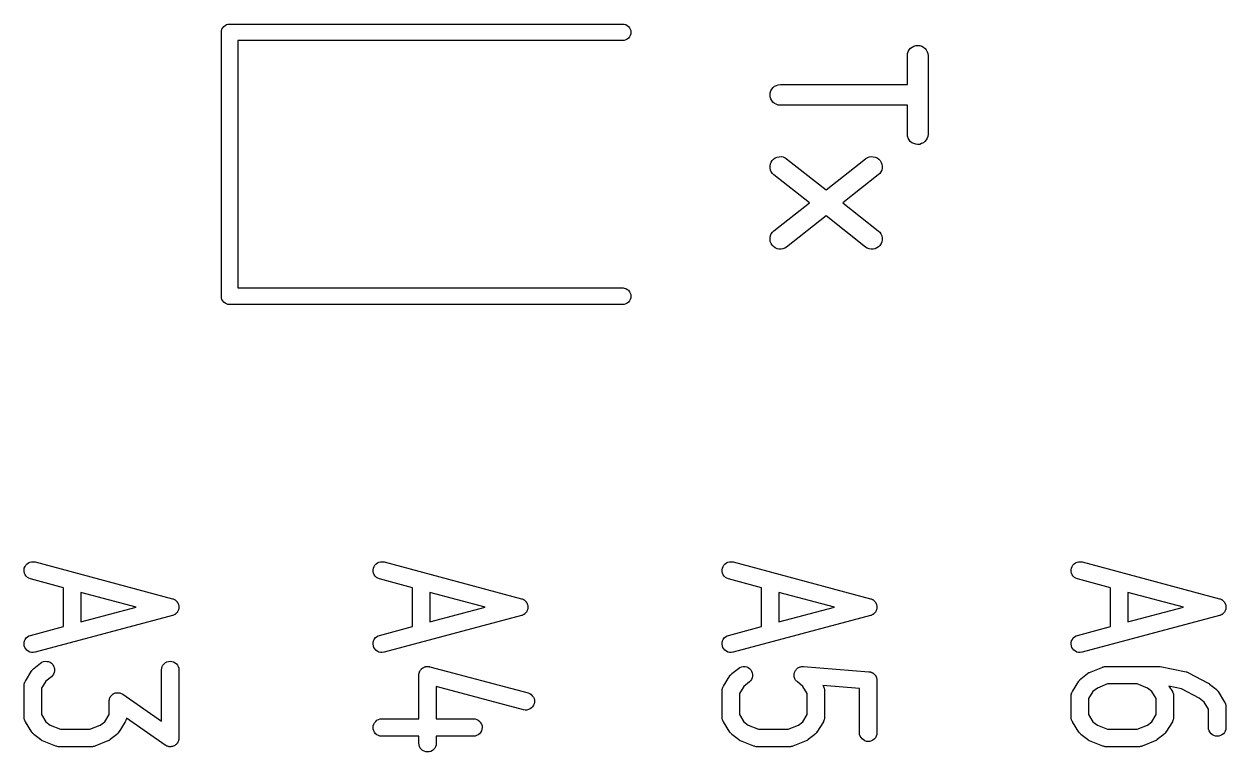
# Model space of a CAD drawing. Extents: x 100 to 142.1, y -108.7 to -91.2.
# Drawn here: x 120.64 to 129.39, y -107.78 to -102.48 of the extents above; entities that cross this region are included whole.
import ezdxf

# ---------------------------------------------------------------- set-up
doc = ezdxf.new("R2010")
doc.units = 0
doc.header["$MEASUREMENT"] = 0
doc.layers.add('BLACK', color=7, linetype='CONTINUOUS')

msp = doc.modelspace()

# ---------------------------------------------------------------- linework, layer by layer
at = {"layer": 'BLACK', "linetype": 'CONTINUOUS'}
for p, q in [((122.084, -102.517), (122.09, -102.507)), ((122.09, -102.507), (122.097, -102.497)), ((122.097, -102.497), (122.107, -102.49)), ((122.107, -102.49), (122.117, -102.484)), ((122.117, -102.484), (122.128, -102.481)), ((122.128, -102.481), (122.137, -102.48)), ((122.137, -102.48), (122.14, -102.48)), ((122.14, -102.48), (122.143, -102.48)), ((122.143, -102.48), (125.003, -102.48)), ((125.003, -102.48), (125.012, -102.481)), ((125.012, -102.481), (125.023, -102.484)), ((125.023, -102.484), (125.033, -102.49)), ((125.033, -102.49), (125.043, -102.497)), ((125.043, -102.497), (125.05, -102.507)), ((125.05, -102.507), (125.056, -102.517)), ((122.08, -102.54), (122.081, -102.528)), ((122.08, -102.543), (122.08, -102.54)), ((122.08, -104.457), (122.08, -102.543)), ((122.081, -102.528), (122.084, -102.517)), ((125.003, -102.6), (122.2, -102.6)), ((122.2, -102.6), (122.2, -104.4)), ((125.012, -102.599), (125.003, -102.6)), ((125.023, -102.596), (125.012, -102.599)), ((125.033, -102.59), (125.023, -102.596)), ((125.043, -102.583), (125.033, -102.59)), ((125.05, -102.573), (125.043, -102.583)), ((125.056, -102.563), (125.05, -102.573)), ((125.056, -102.517), (125.059, -102.528)), ((125.059, -102.552), (125.056, -102.563)), ((125.059, -102.528), (125.06, -102.54)), ((125.06, -102.54), (125.059, -102.552)), ((127.074, -102.694), (127.079, -102.68)), ((127.079, -102.68), (127.086, -102.667)), ((127.086, -102.667), (127.095, -102.656)), ((127.095, -102.656), (127.107, -102.647)), ((127.107, -102.647), (127.12, -102.64)), ((127.12, -102.64), (127.134, -102.636)), ((127.134, -102.636), (127.148, -102.635)), ((127.148, -102.635), (127.163, -102.636)), ((127.163, -102.636), (127.177, -102.64)), ((127.177, -102.64), (127.19, -102.647)), ((127.19, -102.647), (127.201, -102.657)), ((127.201, -102.657), (127.21, -102.668)), ((127.21, -102.668), (127.217, -102.681)), ((127.217, -102.681), (127.221, -102.695)), ((127.073, -102.708), (127.074, -102.694)), ((127.073, -102.71), (127.073, -102.708)), ((127.073, -102.92), (127.073, -102.71)), ((127.221, -102.695), (127.223, -102.71)), ((127.223, -102.71), (127.223, -103.281)), ((126.085, -102.953), (126.095, -102.942)), ((126.095, -102.942), (126.106, -102.933)), ((126.106, -102.933), (126.119, -102.926)), ((126.119, -102.926), (126.133, -102.922)), ((126.133, -102.922), (126.148, -102.92)), ((126.148, -102.92), (127.073, -102.92)), ((126.073, -102.995), (126.074, -102.98)), ((126.074, -103.009), (126.073, -102.995)), ((126.074, -102.98), (126.078, -102.966)), ((126.078, -103.023), (126.074, -103.009)), ((126.078, -102.966), (126.085, -102.953)), ((126.085, -103.036), (126.078, -103.023)), ((126.094, -103.048), (126.085, -103.036)), ((126.105, -103.057), (126.094, -103.048)), ((126.118, -103.064), (126.105, -103.057)), ((126.132, -103.069), (126.118, -103.064)), ((126.147, -103.07), (126.132, -103.069)), ((126.148, -103.07), (126.147, -103.07)), ((127.073, -103.07), (126.148, -103.07)), ((127.073, -103.281), (127.073, -103.07)), ((127.074, -103.296), (127.073, -103.281)), ((127.078, -103.31), (127.074, -103.296)), ((127.221, -103.297), (127.217, -103.31)), ((127.223, -103.282), (127.221, -103.297)), ((127.223, -103.281), (127.223, -103.282)), ((127.085, -103.322), (127.078, -103.31)), ((127.094, -103.334), (127.085, -103.322)), ((127.106, -103.343), (127.094, -103.334)), ((127.119, -103.35), (127.106, -103.343)), ((127.133, -103.354), (127.119, -103.35)), ((127.147, -103.356), (127.133, -103.354)), ((127.162, -103.355), (127.147, -103.356)), ((127.176, -103.35), (127.162, -103.355)), ((127.189, -103.344), (127.176, -103.35)), ((127.2, -103.335), (127.189, -103.344)), ((127.21, -103.323), (127.2, -103.335)), ((127.217, -103.31), (127.21, -103.323)), ((126.081, -103.485), (126.089, -103.472)), ((126.089, -103.472), (126.099, -103.462)), ((126.099, -103.462), (126.111, -103.453)), ((126.111, -103.453), (126.125, -103.448)), ((126.125, -103.448), (126.139, -103.445)), ((126.139, -103.445), (126.154, -103.444)), ((126.154, -103.444), (126.168, -103.447)), ((126.168, -103.447), (126.182, -103.452)), ((126.182, -103.452), (126.194, -103.46)), ((126.194, -103.46), (126.481, -103.686)), ((126.481, -103.686), (126.768, -103.46)), ((126.768, -103.46), (126.769, -103.459)), ((126.769, -103.459), (126.781, -103.452)), ((126.781, -103.452), (126.795, -103.447)), ((126.795, -103.447), (126.809, -103.444)), ((126.809, -103.444), (126.824, -103.445)), ((126.824, -103.445), (126.838, -103.448)), ((126.838, -103.448), (126.852, -103.454)), ((126.852, -103.454), (126.864, -103.462)), ((126.864, -103.462), (126.874, -103.473)), ((126.874, -103.473), (126.881, -103.486)), ((126.073, -103.513), (126.076, -103.498)), ((126.073, -103.527), (126.073, -103.513)), ((126.076, -103.542), (126.073, -103.527)), ((126.076, -103.498), (126.081, -103.485)), ((126.082, -103.555), (126.076, -103.542)), ((126.09, -103.567), (126.082, -103.555)), ((126.88, -103.556), (126.871, -103.568)), ((126.886, -103.543), (126.88, -103.556)), ((126.881, -103.486), (126.887, -103.499)), ((126.889, -103.528), (126.886, -103.543)), ((126.887, -103.499), (126.889, -103.514)), ((126.889, -103.514), (126.889, -103.528)), ((126.1, -103.577), (126.09, -103.567)), ((126.101, -103.578), (126.1, -103.577)), ((126.36, -103.781), (126.101, -103.578)), ((126.861, -103.578), (126.602, -103.781)), ((126.871, -103.568), (126.861, -103.578)), ((126.101, -103.984), (126.36, -103.781)), ((126.602, -103.781), (126.861, -103.984)), ((126.481, -103.876), (126.194, -104.102)), ((126.768, -104.102), (126.481, -103.876)), ((126.082, -104.006), (126.091, -103.994)), ((126.091, -103.994), (126.101, -103.984)), ((126.861, -103.984), (126.861, -103.985)), ((126.861, -103.985), (126.872, -103.995)), ((126.872, -103.995), (126.88, -104.007)), ((126.073, -104.034), (126.076, -104.019)), ((126.073, -104.048), (126.073, -104.034)), ((126.075, -104.063), (126.073, -104.048)), ((126.081, -104.076), (126.075, -104.063)), ((126.076, -104.019), (126.082, -104.006)), ((126.088, -104.089), (126.081, -104.076)), ((126.098, -104.099), (126.088, -104.089)), ((126.881, -104.077), (126.873, -104.09)), ((126.88, -104.007), (126.886, -104.02)), ((126.886, -104.064), (126.881, -104.077)), ((126.886, -104.02), (126.889, -104.035)), ((126.889, -104.049), (126.886, -104.064)), ((126.889, -104.035), (126.889, -104.049)), ((126.11, -104.108), (126.098, -104.099)), ((126.124, -104.114), (126.11, -104.108)), ((126.138, -104.117), (126.124, -104.114)), ((126.153, -104.118), (126.138, -104.117)), ((126.167, -104.115), (126.153, -104.118)), ((126.181, -104.11), (126.167, -104.115)), ((126.193, -104.102), (126.181, -104.11)), ((126.194, -104.102), (126.193, -104.102)), ((126.78, -104.11), (126.768, -104.102)), ((126.794, -104.115), (126.78, -104.11)), ((126.808, -104.118), (126.794, -104.115)), ((126.823, -104.117), (126.808, -104.118)), ((126.837, -104.114), (126.823, -104.117)), ((126.851, -104.108), (126.837, -104.114)), ((126.863, -104.1), (126.851, -104.108)), ((126.873, -104.09), (126.863, -104.1)), ((122.2, -104.4), (125.003, -104.4)), ((125.003, -104.4), (125.012, -104.401)), ((125.012, -104.401), (125.023, -104.404)), ((125.023, -104.404), (125.033, -104.41)), ((125.033, -104.41), (125.043, -104.417)), ((125.043, -104.417), (125.05, -104.427)), ((125.05, -104.427), (125.056, -104.437)), ((125.056, -104.437), (125.059, -104.448)), ((122.08, -104.46), (122.08, -104.457)), ((122.081, -104.472), (122.08, -104.46)), ((122.084, -104.483), (122.081, -104.472)), ((122.09, -104.493), (122.084, -104.483)), ((122.097, -104.503), (122.09, -104.493)), ((122.107, -104.51), (122.097, -104.503)), ((122.117, -104.516), (122.107, -104.51)), ((122.128, -104.519), (122.117, -104.516)), ((122.137, -104.52), (122.128, -104.519)), ((122.14, -104.52), (122.137, -104.52)), ((122.137, -104.52), (122.137, -104.52)), ((122.143, -104.52), (122.14, -104.52)), ((125.003, -104.52), (122.143, -104.52)), ((125.012, -104.519), (125.003, -104.52)), ((125.023, -104.516), (125.012, -104.519)), ((125.033, -104.51), (125.023, -104.516)), ((125.043, -104.503), (125.033, -104.51)), ((125.05, -104.493), (125.043, -104.503)), ((125.056, -104.483), (125.05, -104.493)), ((125.059, -104.472), (125.056, -104.483)), ((125.059, -104.448), (125.06, -104.46)), ((125.06, -104.46), (125.059, -104.472)), ((120.644, -106.45), (120.646, -106.438)), ((120.645, -106.463), (120.644, -106.45)), ((120.646, -106.438), (120.651, -106.426)), ((120.651, -106.426), (120.657, -106.416)), ((120.657, -106.416), (120.666, -106.407)), ((120.666, -106.407), (120.676, -106.4)), ((120.676, -106.4), (120.687, -106.395)), ((120.687, -106.395), (120.699, -106.392)), ((120.699, -106.392), (120.712, -106.391)), ((120.712, -106.391), (120.724, -106.393)), ((120.724, -106.393), (121.724, -106.66)), ((123.184, -106.45), (123.186, -106.438)), ((123.185, -106.463), (123.184, -106.45)), ((123.186, -106.438), (123.191, -106.426)), ((123.191, -106.426), (123.197, -106.416)), ((123.197, -106.416), (123.206, -106.407)), ((123.206, -106.407), (123.216, -106.4)), ((123.216, -106.4), (123.227, -106.395)), ((123.227, -106.395), (123.239, -106.392)), ((123.239, -106.392), (123.252, -106.391)), ((123.252, -106.391), (123.264, -106.393)), ((123.264, -106.393), (124.264, -106.66)), ((125.724, -106.45), (125.726, -106.438)), ((125.725, -106.463), (125.724, -106.45)), ((125.726, -106.438), (125.731, -106.426)), ((125.731, -106.426), (125.737, -106.416)), ((125.737, -106.416), (125.746, -106.407)), ((125.746, -106.407), (125.756, -106.4)), ((125.756, -106.4), (125.767, -106.395)), ((125.767, -106.395), (125.779, -106.392)), ((125.779, -106.392), (125.792, -106.391)), ((125.792, -106.391), (125.804, -106.393)), ((125.804, -106.393), (126.804, -106.66)), ((128.264, -106.45), (128.266, -106.438)), ((128.265, -106.463), (128.264, -106.45)), ((128.266, -106.438), (128.271, -106.426)), ((128.271, -106.426), (128.277, -106.416)), ((128.277, -106.416), (128.286, -106.407)), ((128.286, -106.407), (128.296, -106.4)), ((128.296, -106.4), (128.307, -106.395)), ((128.307, -106.395), (128.319, -106.392)), ((128.319, -106.392), (128.332, -106.391)), ((128.332, -106.391), (128.344, -106.393)), ((128.344, -106.393), (129.344, -106.66)), ((120.647, -106.475), (120.645, -106.463)), ((120.652, -106.486), (120.647, -106.475)), ((120.659, -106.496), (120.652, -106.486)), ((120.668, -106.505), (120.659, -106.496)), ((120.679, -106.511), (120.668, -106.505)), ((120.69, -106.516), (120.679, -106.511)), ((120.691, -106.516), (120.69, -106.516)), ((120.93, -106.58), (120.691, -106.516)), ((123.187, -106.475), (123.185, -106.463)), ((123.192, -106.486), (123.187, -106.475)), ((123.199, -106.496), (123.192, -106.486)), ((123.208, -106.505), (123.199, -106.496)), ((123.219, -106.511), (123.208, -106.505)), ((123.23, -106.516), (123.219, -106.511)), ((123.231, -106.516), (123.23, -106.516)), ((123.47, -106.58), (123.231, -106.516)), ((125.727, -106.475), (125.725, -106.463)), ((125.732, -106.486), (125.727, -106.475)), ((125.739, -106.496), (125.732, -106.486)), ((125.748, -106.505), (125.739, -106.496)), ((125.759, -106.511), (125.748, -106.505)), ((125.77, -106.516), (125.759, -106.511)), ((125.771, -106.516), (125.77, -106.516)), ((126.01, -106.58), (125.771, -106.516)), ((128.267, -106.475), (128.265, -106.463)), ((128.272, -106.486), (128.267, -106.475)), ((128.279, -106.496), (128.272, -106.486)), ((128.288, -106.505), (128.279, -106.496)), ((128.299, -106.511), (128.288, -106.505)), ((128.31, -106.516), (128.299, -106.511)), ((128.311, -106.516), (128.31, -106.516)), ((128.55, -106.58), (128.311, -106.516)), ((120.93, -106.863), (120.93, -106.58)), ((121.461, -106.721), (121.057, -106.614)), ((121.057, -106.614), (121.057, -106.829)), ((123.47, -106.863), (123.47, -106.58)), ((124.001, -106.721), (123.597, -106.614)), ((123.597, -106.614), (123.597, -106.829)), ((126.01, -106.863), (126.01, -106.58)), ((126.541, -106.721), (126.137, -106.614)), ((126.137, -106.614), (126.137, -106.829)), ((128.55, -106.863), (128.55, -106.58)), ((129.081, -106.721), (128.677, -106.614)), ((128.677, -106.614), (128.677, -106.829)), ((121.724, -106.66), (121.725, -106.66)), ((121.725, -106.66), (121.727, -106.661)), ((121.727, -106.661), (121.729, -106.662)), ((121.729, -106.662), (121.733, -106.663)), ((121.733, -106.663), (121.736, -106.665)), ((121.736, -106.665), (121.738, -106.666)), ((121.738, -106.666), (121.74, -106.667)), ((121.74, -106.667), (121.743, -106.669)), ((121.743, -106.669), (121.747, -106.671)), ((121.747, -106.671), (121.748, -106.673)), ((121.748, -106.673), (121.75, -106.674)), ((121.75, -106.674), (121.753, -106.677)), ((121.753, -106.677), (121.756, -106.68)), ((121.756, -106.68), (121.757, -106.682)), ((121.757, -106.682), (121.758, -106.683)), ((121.758, -106.683), (121.761, -106.687)), ((121.761, -106.687), (121.763, -106.69)), ((121.763, -106.69), (121.764, -106.692)), ((121.764, -106.692), (121.765, -106.694)), ((121.765, -106.694), (121.766, -106.698)), ((121.766, -106.698), (121.768, -106.702)), ((121.768, -106.702), (121.768, -106.704)), ((121.768, -106.704), (121.769, -106.705)), ((121.769, -106.705), (121.77, -106.71)), ((121.77, -106.71), (121.771, -106.714)), ((124.264, -106.66), (124.265, -106.66)), ((124.265, -106.66), (124.267, -106.661)), ((124.267, -106.661), (124.269, -106.662)), ((124.269, -106.662), (124.273, -106.663)), ((124.273, -106.663), (124.276, -106.665)), ((124.276, -106.665), (124.278, -106.666)), ((124.278, -106.666), (124.28, -106.667)), ((124.28, -106.667), (124.283, -106.669)), ((124.283, -106.669), (124.287, -106.671)), ((124.287, -106.671), (124.288, -106.673)), ((124.288, -106.673), (124.29, -106.674)), ((124.29, -106.674), (124.293, -106.677)), ((124.293, -106.677), (124.296, -106.68)), ((124.296, -106.68), (124.297, -106.682)), ((124.297, -106.682), (124.298, -106.683)), ((124.298, -106.683), (124.301, -106.687)), ((124.301, -106.687), (124.303, -106.69)), ((124.303, -106.69), (124.304, -106.692)), ((124.304, -106.692), (124.305, -106.694)), ((124.305, -106.694), (124.306, -106.698)), ((124.306, -106.698), (124.308, -106.702)), ((124.308, -106.702), (124.308, -106.704)), ((124.308, -106.704), (124.309, -106.705)), ((124.309, -106.705), (124.31, -106.71)), ((124.31, -106.71), (124.311, -106.714)), ((126.804, -106.66), (126.805, -106.66)), ((126.805, -106.66), (126.807, -106.661)), ((126.807, -106.661), (126.809, -106.662)), ((126.809, -106.662), (126.813, -106.663)), ((126.813, -106.663), (126.816, -106.665)), ((126.816, -106.665), (126.818, -106.666)), ((126.818, -106.666), (126.82, -106.667)), ((126.82, -106.667), (126.823, -106.669)), ((126.823, -106.669), (126.827, -106.671)), ((126.827, -106.671), (126.828, -106.673)), ((126.828, -106.673), (126.83, -106.674)), ((126.83, -106.674), (126.833, -106.677)), ((126.833, -106.677), (126.836, -106.68)), ((126.836, -106.68), (126.837, -106.682)), ((126.837, -106.682), (126.838, -106.683)), ((126.838, -106.683), (126.841, -106.687)), ((126.841, -106.687), (126.843, -106.69)), ((126.843, -106.69), (126.844, -106.692)), ((126.844, -106.692), (126.845, -106.694)), ((126.845, -106.694), (126.846, -106.698)), ((126.846, -106.698), (126.848, -106.702)), ((126.848, -106.702), (126.848, -106.704)), ((126.848, -106.704), (126.849, -106.705)), ((126.849, -106.705), (126.85, -106.71)), ((126.85, -106.71), (126.851, -106.714)), ((129.344, -106.66), (129.345, -106.66)), ((129.345, -106.66), (129.347, -106.661)), ((129.347, -106.661), (129.349, -106.662)), ((129.349, -106.662), (129.353, -106.663)), ((129.353, -106.663), (129.356, -106.665)), ((129.356, -106.665), (129.358, -106.666)), ((129.358, -106.666), (129.36, -106.667)), ((129.36, -106.667), (129.363, -106.669)), ((129.363, -106.669), (129.367, -106.671)), ((129.367, -106.671), (129.368, -106.673)), ((129.368, -106.673), (129.37, -106.674)), ((129.37, -106.674), (129.373, -106.677)), ((129.373, -106.677), (129.376, -106.68)), ((129.376, -106.68), (129.377, -106.682)), ((129.377, -106.682), (129.378, -106.683)), ((129.378, -106.683), (129.381, -106.687)), ((129.381, -106.687), (129.383, -106.69)), ((129.383, -106.69), (129.384, -106.692)), ((129.384, -106.692), (129.385, -106.694)), ((129.385, -106.694), (129.386, -106.698)), ((129.386, -106.698), (129.388, -106.702)), ((129.388, -106.702), (129.388, -106.704)), ((129.388, -106.704), (129.389, -106.705)), ((129.389, -106.705), (129.39, -106.71)), ((129.39, -106.71), (129.391, -106.714)), ((121.724, -106.783), (120.724, -107.049)), ((121.057, -106.829), (121.461, -106.721)), ((121.726, -106.782), (121.724, -106.783)), ((121.728, -106.782), (121.726, -106.782)), ((121.732, -106.78), (121.728, -106.782)), ((121.736, -106.778), (121.732, -106.78)), ((121.737, -106.777), (121.736, -106.778)), ((121.739, -106.776), (121.737, -106.777)), ((121.743, -106.774), (121.739, -106.776)), ((121.746, -106.772), (121.743, -106.774)), ((121.748, -106.77), (121.746, -106.772)), ((121.749, -106.769), (121.748, -106.77)), ((121.752, -106.766), (121.749, -106.769)), ((121.755, -106.763), (121.752, -106.766)), ((121.756, -106.762), (121.755, -106.763)), ((121.758, -106.76), (121.756, -106.762)), ((121.76, -106.757), (121.758, -106.76)), ((121.762, -106.753), (121.76, -106.757)), ((121.763, -106.752), (121.762, -106.753)), ((121.764, -106.75), (121.763, -106.752)), ((121.766, -106.746), (121.764, -106.75)), ((121.768, -106.742), (121.766, -106.746)), ((121.769, -106.738), (121.768, -106.74)), ((121.768, -106.74), (121.768, -106.742)), ((121.77, -106.734), (121.769, -106.738)), ((121.771, -106.73), (121.77, -106.734)), ((121.771, -106.714), (121.771, -106.716)), ((121.771, -106.716), (121.771, -106.718)), ((121.771, -106.718), (121.771, -106.722)), ((121.771, -106.722), (121.771, -106.726)), ((121.771, -106.726), (121.771, -106.728)), ((121.771, -106.728), (121.771, -106.73)), ((124.264, -106.783), (123.264, -107.049)), ((123.597, -106.829), (124.001, -106.721)), ((124.266, -106.782), (124.264, -106.783)), ((124.268, -106.782), (124.266, -106.782)), ((124.272, -106.78), (124.268, -106.782)), ((124.276, -106.778), (124.272, -106.78)), ((124.277, -106.777), (124.276, -106.778)), ((124.279, -106.776), (124.277, -106.777)), ((124.283, -106.774), (124.279, -106.776)), ((124.286, -106.772), (124.283, -106.774)), ((124.288, -106.77), (124.286, -106.772)), ((124.289, -106.769), (124.288, -106.77)), ((124.292, -106.766), (124.289, -106.769)), ((124.295, -106.763), (124.292, -106.766)), ((124.296, -106.762), (124.295, -106.763)), ((124.298, -106.76), (124.296, -106.762)), ((124.3, -106.757), (124.298, -106.76)), ((124.302, -106.753), (124.3, -106.757)), ((124.303, -106.752), (124.302, -106.753)), ((124.304, -106.75), (124.303, -106.752)), ((124.306, -106.746), (124.304, -106.75)), ((124.308, -106.742), (124.306, -106.746)), ((124.309, -106.738), (124.308, -106.74)), ((124.308, -106.74), (124.308, -106.742)), ((124.31, -106.734), (124.309, -106.738)), ((124.311, -106.73), (124.31, -106.734)), ((124.311, -106.714), (124.311, -106.716)), ((124.311, -106.716), (124.311, -106.718)), ((124.311, -106.718), (124.311, -106.722)), ((124.311, -106.722), (124.311, -106.726)), ((124.311, -106.726), (124.311, -106.728)), ((124.311, -106.728), (124.311, -106.73)), ((126.804, -106.783), (125.804, -107.049)), ((126.137, -106.829), (126.541, -106.721)), ((126.806, -106.782), (126.804, -106.783)), ((126.808, -106.782), (126.806, -106.782)), ((126.812, -106.78), (126.808, -106.782)), ((126.816, -106.778), (126.812, -106.78)), ((126.817, -106.777), (126.816, -106.778)), ((126.819, -106.776), (126.817, -106.777)), ((126.823, -106.774), (126.819, -106.776)), ((126.826, -106.772), (126.823, -106.774)), ((126.828, -106.77), (126.826, -106.772)), ((126.829, -106.769), (126.828, -106.77)), ((126.832, -106.766), (126.829, -106.769)), ((126.835, -106.763), (126.832, -106.766)), ((126.836, -106.762), (126.835, -106.763)), ((126.838, -106.76), (126.836, -106.762)), ((126.84, -106.757), (126.838, -106.76)), ((126.842, -106.753), (126.84, -106.757)), ((126.843, -106.752), (126.842, -106.753)), ((126.844, -106.75), (126.843, -106.752)), ((126.846, -106.746), (126.844, -106.75)), ((126.848, -106.742), (126.846, -106.746)), ((126.849, -106.738), (126.848, -106.74)), ((126.848, -106.74), (126.848, -106.742)), ((126.85, -106.734), (126.849, -106.738)), ((126.851, -106.73), (126.85, -106.734)), ((126.851, -106.714), (126.851, -106.716)), ((126.851, -106.716), (126.851, -106.718)), ((126.851, -106.718), (126.851, -106.722)), ((126.851, -106.722), (126.851, -106.726)), ((126.851, -106.726), (126.851, -106.728)), ((126.851, -106.728), (126.851, -106.73)), ((129.344, -106.783), (128.344, -107.049)), ((128.677, -106.829), (129.081, -106.721)), ((129.346, -106.782), (129.344, -106.783)), ((129.348, -106.782), (129.346, -106.782)), ((129.352, -106.78), (129.348, -106.782)), ((129.356, -106.778), (129.352, -106.78)), ((129.357, -106.777), (129.356, -106.778)), ((129.359, -106.776), (129.357, -106.777)), ((129.363, -106.774), (129.359, -106.776)), ((129.366, -106.772), (129.363, -106.774)), ((129.368, -106.77), (129.366, -106.772)), ((129.369, -106.769), (129.368, -106.77)), ((129.372, -106.766), (129.369, -106.769)), ((129.375, -106.763), (129.372, -106.766)), ((129.376, -106.762), (129.375, -106.763)), ((129.378, -106.76), (129.376, -106.762)), ((129.38, -106.757), (129.378, -106.76)), ((129.382, -106.753), (129.38, -106.757)), ((129.383, -106.752), (129.382, -106.753)), ((129.384, -106.75), (129.383, -106.752)), ((129.386, -106.746), (129.384, -106.75)), ((129.388, -106.742), (129.386, -106.746)), ((129.389, -106.738), (129.388, -106.74)), ((129.388, -106.74), (129.388, -106.742)), ((129.39, -106.734), (129.389, -106.738)), ((129.391, -106.73), (129.39, -106.734)), ((129.391, -106.714), (129.391, -106.716)), ((129.391, -106.716), (129.391, -106.718)), ((129.391, -106.718), (129.391, -106.722)), ((129.391, -106.722), (129.391, -106.726)), ((129.391, -106.726), (129.391, -106.728)), ((129.391, -106.728), (129.391, -106.73)), ((120.691, -106.927), (120.93, -106.863)), ((123.231, -106.927), (123.47, -106.863)), ((125.771, -106.927), (126.01, -106.863)), ((128.311, -106.927), (128.55, -106.863)), ((120.645, -106.979), (120.648, -106.967)), ((120.648, -106.967), (120.653, -106.956)), ((120.653, -106.956), (120.66, -106.946)), ((120.66, -106.946), (120.669, -106.938)), ((120.669, -106.938), (120.68, -106.931)), ((120.68, -106.931), (120.691, -106.927)), ((123.185, -106.979), (123.188, -106.967)), ((123.188, -106.967), (123.193, -106.956)), ((123.193, -106.956), (123.2, -106.946)), ((123.2, -106.946), (123.209, -106.938)), ((123.209, -106.938), (123.22, -106.931)), ((123.22, -106.931), (123.231, -106.927)), ((125.725, -106.979), (125.728, -106.967)), ((125.728, -106.967), (125.733, -106.956)), ((125.733, -106.956), (125.74, -106.946)), ((125.74, -106.946), (125.749, -106.938)), ((125.749, -106.938), (125.76, -106.931)), ((125.76, -106.931), (125.771, -106.927)), ((128.265, -106.979), (128.268, -106.967)), ((128.268, -106.967), (128.273, -106.956)), ((128.273, -106.956), (128.28, -106.946)), ((128.28, -106.946), (128.289, -106.938)), ((128.289, -106.938), (128.3, -106.931)), ((128.3, -106.931), (128.311, -106.927)), ((120.644, -106.992), (120.645, -106.979)), ((120.646, -107.004), (120.644, -106.992)), ((120.65, -107.016), (120.646, -107.004)), ((120.657, -107.026), (120.65, -107.016)), ((120.665, -107.035), (120.657, -107.026)), ((120.675, -107.043), (120.665, -107.035)), ((120.686, -107.048), (120.675, -107.043)), ((120.698, -107.051), (120.686, -107.048)), ((120.711, -107.051), (120.698, -107.051)), ((120.723, -107.05), (120.711, -107.051)), ((120.724, -107.049), (120.723, -107.05)), ((123.184, -106.992), (123.185, -106.979)), ((123.186, -107.004), (123.184, -106.992)), ((123.19, -107.016), (123.186, -107.004)), ((123.197, -107.026), (123.19, -107.016)), ((123.205, -107.035), (123.197, -107.026)), ((123.215, -107.043), (123.205, -107.035)), ((123.226, -107.048), (123.215, -107.043)), ((123.238, -107.051), (123.226, -107.048)), ((123.251, -107.051), (123.238, -107.051)), ((123.263, -107.05), (123.251, -107.051)), ((123.264, -107.049), (123.263, -107.05)), ((125.724, -106.992), (125.725, -106.979)), ((125.726, -107.004), (125.724, -106.992)), ((125.73, -107.016), (125.726, -107.004)), ((125.737, -107.026), (125.73, -107.016)), ((125.745, -107.035), (125.737, -107.026)), ((125.755, -107.043), (125.745, -107.035)), ((125.766, -107.048), (125.755, -107.043)), ((125.778, -107.051), (125.766, -107.048)), ((125.791, -107.051), (125.778, -107.051)), ((125.803, -107.05), (125.791, -107.051)), ((125.804, -107.049), (125.803, -107.05)), ((128.264, -106.992), (128.265, -106.979)), ((128.266, -107.004), (128.264, -106.992)), ((128.27, -107.016), (128.266, -107.004)), ((128.277, -107.026), (128.27, -107.016)), ((128.285, -107.035), (128.277, -107.026)), ((128.295, -107.043), (128.285, -107.035)), ((128.306, -107.048), (128.295, -107.043)), ((128.318, -107.051), (128.306, -107.048)), ((128.331, -107.051), (128.318, -107.051)), ((128.343, -107.05), (128.331, -107.051)), ((128.344, -107.049), (128.343, -107.05)), ((120.716, -107.167), (120.763, -107.129)), ((120.763, -107.129), (120.764, -107.128)), ((120.764, -107.128), (120.774, -107.122)), ((120.774, -107.122), (120.786, -107.117)), ((120.786, -107.117), (120.798, -107.115)), ((120.798, -107.115), (120.811, -107.116)), ((120.811, -107.116), (120.823, -107.118)), ((120.823, -107.118), (120.834, -107.123)), ((120.834, -107.123), (120.844, -107.13)), ((120.844, -107.13), (120.853, -107.139)), ((120.853, -107.139), (120.859, -107.15)), ((120.859, -107.15), (120.864, -107.161)), ((121.649, -107.154), (121.655, -107.143)), ((121.655, -107.143), (121.663, -107.133)), ((121.663, -107.133), (121.673, -107.125)), ((121.673, -107.125), (121.684, -107.12)), ((121.684, -107.12), (121.696, -107.116)), ((121.696, -107.116), (121.708, -107.115)), ((121.708, -107.115), (121.72, -107.116)), ((121.72, -107.116), (121.732, -107.12)), ((121.732, -107.12), (121.743, -107.126)), ((121.743, -107.126), (121.753, -107.134)), ((121.753, -107.134), (121.761, -107.143)), ((121.761, -107.143), (121.766, -107.154)), ((120.654, -107.259), (120.701, -107.183)), ((120.701, -107.183), (120.702, -107.182)), ((120.702, -107.182), (120.704, -107.179)), ((120.704, -107.179), (120.707, -107.176)), ((120.707, -107.176), (120.708, -107.174)), ((120.708, -107.174), (120.71, -107.173)), ((120.71, -107.173), (120.713, -107.17)), ((120.713, -107.17), (120.716, -107.167)), ((120.843, -107.228), (120.803, -107.259)), ((120.851, -107.219), (120.843, -107.228)), ((120.858, -107.209), (120.851, -107.219)), ((120.863, -107.198), (120.858, -107.209)), ((120.866, -107.186), (120.863, -107.198)), ((120.864, -107.161), (120.866, -107.173)), ((120.866, -107.173), (120.866, -107.186)), ((121.644, -107.178), (121.646, -107.165)), ((121.644, -107.179), (121.644, -107.178)), ((121.644, -107.552), (121.644, -107.179)), ((121.646, -107.165), (121.649, -107.154)), ((121.766, -107.154), (121.77, -107.166)), ((121.77, -107.166), (121.771, -107.179)), ((121.771, -107.179), (121.771, -107.674)), ((123.517, -107.216), (123.518, -107.214)), ((123.517, -107.217), (123.517, -107.216)), ((123.517, -107.534), (123.517, -107.217)), ((123.518, -107.208), (123.519, -107.203)), ((123.518, -107.212), (123.518, -107.208)), ((123.518, -107.214), (123.518, -107.212)), ((123.519, -107.202), (123.52, -107.2)), ((123.519, -107.203), (123.519, -107.202)), ((123.52, -107.2), (123.521, -107.196)), ((123.521, -107.196), (123.523, -107.192)), ((123.523, -107.19), (123.524, -107.188)), ((123.523, -107.192), (123.523, -107.19)), ((123.524, -107.188), (123.526, -107.185)), ((123.526, -107.185), (123.529, -107.181)), ((123.529, -107.181), (123.53, -107.179)), ((123.53, -107.179), (123.531, -107.178)), ((123.531, -107.178), (123.534, -107.175)), ((123.534, -107.175), (123.537, -107.171)), ((123.537, -107.171), (123.538, -107.17)), ((123.538, -107.17), (123.539, -107.169)), ((123.539, -107.169), (123.543, -107.166)), ((123.543, -107.166), (123.546, -107.164)), ((123.546, -107.164), (123.548, -107.163)), ((123.548, -107.163), (123.549, -107.162)), ((123.549, -107.162), (123.553, -107.16)), ((123.553, -107.16), (123.557, -107.158)), ((123.557, -107.158), (123.559, -107.157)), ((123.559, -107.157), (123.561, -107.156)), ((123.561, -107.156), (123.565, -107.156)), ((123.565, -107.156), (123.569, -107.154)), ((123.569, -107.154), (123.571, -107.154)), ((123.571, -107.154), (123.573, -107.154)), ((123.573, -107.154), (123.577, -107.154)), ((123.577, -107.154), (123.581, -107.153)), ((123.581, -107.153), (123.583, -107.153)), ((123.583, -107.153), (123.585, -107.153)), ((123.585, -107.153), (123.589, -107.154)), ((123.589, -107.154), (123.594, -107.154)), ((123.594, -107.154), (123.595, -107.155)), ((123.595, -107.155), (123.597, -107.155)), ((123.597, -107.155), (124.312, -107.346)), ((125.734, -107.297), (125.781, -107.221)), ((125.781, -107.221), (125.782, -107.22)), ((125.782, -107.22), (125.784, -107.217)), ((125.784, -107.217), (125.787, -107.214)), ((125.787, -107.214), (125.788, -107.212)), ((125.788, -107.212), (125.79, -107.211)), ((125.79, -107.211), (125.793, -107.208)), ((125.793, -107.208), (125.796, -107.205)), ((125.796, -107.205), (125.843, -107.167)), ((125.843, -107.167), (125.844, -107.167)), ((125.844, -107.167), (125.854, -107.16)), ((125.854, -107.16), (125.866, -107.155)), ((125.866, -107.155), (125.878, -107.153)), ((125.878, -107.153), (125.891, -107.154)), ((125.891, -107.154), (125.903, -107.156)), ((125.903, -107.156), (125.914, -107.161)), ((125.914, -107.161), (125.924, -107.168)), ((125.924, -107.168), (125.933, -107.177)), ((125.933, -107.177), (125.939, -107.188)), ((125.943, -107.236), (125.938, -107.247)), ((125.939, -107.188), (125.944, -107.199)), ((125.946, -107.224), (125.943, -107.236)), ((125.944, -107.199), (125.946, -107.211)), ((125.946, -107.211), (125.946, -107.224)), ((126.248, -107.211), (126.249, -107.205)), ((126.248, -107.217), (126.248, -107.211)), ((126.248, -107.211), (126.248, -107.211)), ((126.248, -107.211), (126.248, -107.211)), ((126.248, -107.223), (126.248, -107.217)), ((126.248, -107.224), (126.248, -107.223)), ((126.248, -107.223), (126.248, -107.223)), ((126.249, -107.229), (126.248, -107.224)), ((126.249, -107.205), (126.25, -107.199)), ((126.251, -107.235), (126.249, -107.229)), ((126.25, -107.199), (126.251, -107.199)), ((126.251, -107.198), (126.253, -107.193)), ((126.251, -107.199), (126.251, -107.198)), ((126.251, -107.236), (126.251, -107.235)), ((126.251, -107.235), (126.251, -107.235)), ((126.253, -107.241), (126.251, -107.236)), ((126.253, -107.193), (126.255, -107.187)), ((126.255, -107.187), (126.259, -107.182)), ((126.255, -107.187), (126.255, -107.187)), ((126.255, -107.187), (126.255, -107.187)), ((126.259, -107.182), (126.262, -107.177)), ((126.262, -107.177), (126.266, -107.172)), ((126.262, -107.177), (126.262, -107.177)), ((126.262, -107.177), (126.262, -107.177)), ((126.266, -107.172), (126.27, -107.168)), ((126.27, -107.168), (126.271, -107.168)), ((126.271, -107.168), (126.276, -107.164)), ((126.271, -107.168), (126.271, -107.168)), ((126.276, -107.164), (126.281, -107.161)), ((126.281, -107.161), (126.287, -107.159)), ((126.281, -107.161), (126.281, -107.161)), ((126.281, -107.161), (126.281, -107.161)), ((126.287, -107.159), (126.292, -107.156)), ((126.292, -107.156), (126.292, -107.156)), ((126.292, -107.156), (126.293, -107.156)), ((126.293, -107.156), (126.298, -107.155)), ((126.298, -107.155), (126.304, -107.154)), ((126.304, -107.154), (126.304, -107.154)), ((126.304, -107.154), (126.305, -107.154)), ((126.305, -107.154), (126.311, -107.153)), ((126.311, -107.153), (126.316, -107.153)), ((126.316, -107.153), (126.793, -107.191)), ((126.793, -107.191), (126.794, -107.192)), ((126.794, -107.192), (126.797, -107.192)), ((126.797, -107.192), (126.8, -107.193)), ((126.8, -107.193), (126.803, -107.193)), ((126.803, -107.193), (126.806, -107.194)), ((126.806, -107.194), (126.809, -107.195)), ((126.809, -107.195), (126.812, -107.196)), ((126.812, -107.196), (126.815, -107.198)), ((126.815, -107.198), (126.817, -107.199)), ((126.817, -107.199), (126.82, -107.2)), ((126.82, -107.2), (126.823, -107.202)), ((126.823, -107.202), (126.825, -107.204)), ((126.825, -107.204), (126.828, -107.205)), ((126.828, -107.205), (126.83, -107.208)), ((126.83, -107.208), (126.833, -107.21)), ((126.833, -107.21), (126.834, -107.212)), ((126.834, -107.212), (126.836, -107.214)), ((126.836, -107.214), (126.838, -107.217)), ((126.838, -107.217), (126.841, -107.22)), ((126.841, -107.22), (126.842, -107.222)), ((126.842, -107.222), (126.843, -107.224)), ((126.843, -107.224), (126.845, -107.227)), ((126.845, -107.227), (126.846, -107.231)), ((126.846, -107.231), (126.847, -107.233)), ((126.847, -107.233), (126.848, -107.236)), ((126.848, -107.236), (126.849, -107.239)), ((128.336, -107.243), (128.383, -107.205)), ((128.383, -107.205), (128.384, -107.205)), ((128.384, -107.205), (128.386, -107.203)), ((128.386, -107.203), (128.388, -107.201)), ((128.388, -107.201), (128.391, -107.2)), ((128.391, -107.2), (128.394, -107.198)), ((128.394, -107.198), (128.397, -107.197)), ((128.397, -107.197), (128.399, -107.196)), ((128.399, -107.196), (128.495, -107.158)), ((128.495, -107.157), (128.501, -107.156)), ((128.495, -107.158), (128.495, -107.157)), ((128.501, -107.156), (128.506, -107.154)), ((128.506, -107.154), (128.507, -107.154)), ((128.507, -107.154), (128.507, -107.154)), ((128.507, -107.154), (128.513, -107.154)), ((128.513, -107.154), (128.518, -107.153)), ((128.518, -107.153), (128.899, -107.153)), ((128.899, -107.153), (128.899, -107.153)), ((128.899, -107.153), (128.899, -107.153)), ((128.899, -107.153), (128.9, -107.153)), ((128.899, -107.153), (128.899, -107.153)), ((128.9, -107.153), (128.906, -107.154)), ((128.906, -107.154), (128.911, -107.154)), ((128.911, -107.154), (129.102, -107.192)), ((129.102, -107.192), (129.103, -107.193)), ((129.103, -107.193), (129.105, -107.193)), ((129.105, -107.193), (129.108, -107.194)), ((129.108, -107.194), (129.111, -107.195)), ((129.111, -107.195), (129.115, -107.196)), ((129.115, -107.196), (129.117, -107.198)), ((129.117, -107.198), (129.119, -107.199)), ((129.119, -107.199), (129.262, -107.275)), ((120.644, -107.292), (120.645, -107.287)), ((120.644, -107.293), (120.644, -107.292)), ((120.644, -107.521), (120.644, -107.293)), ((120.645, -107.281), (120.646, -107.28)), ((120.645, -107.282), (120.645, -107.281)), ((120.645, -107.287), (120.645, -107.282)), ((120.646, -107.28), (120.647, -107.275)), ((120.647, -107.275), (120.648, -107.27)), ((120.648, -107.27), (120.649, -107.269)), ((120.649, -107.268), (120.652, -107.264)), ((120.649, -107.269), (120.649, -107.268)), ((120.652, -107.264), (120.654, -107.259)), ((120.803, -107.259), (120.771, -107.311)), ((120.771, -107.311), (120.771, -107.503)), ((124.279, -107.468), (123.644, -107.299)), ((123.644, -107.299), (123.644, -107.534)), ((125.724, -107.33), (125.725, -107.325)), ((125.725, -107.319), (125.726, -107.318)), ((125.725, -107.32), (125.725, -107.319)), ((125.725, -107.325), (125.725, -107.32)), ((125.726, -107.318), (125.727, -107.313)), ((125.727, -107.313), (125.728, -107.308)), ((125.728, -107.308), (125.729, -107.307)), ((125.729, -107.306), (125.732, -107.302)), ((125.729, -107.307), (125.729, -107.306)), ((125.732, -107.302), (125.734, -107.297)), ((125.883, -107.298), (125.851, -107.349)), ((125.923, -107.266), (125.883, -107.298)), ((125.931, -107.258), (125.923, -107.266)), ((125.938, -107.247), (125.931, -107.258)), ((126.255, -107.247), (126.253, -107.241)), ((126.256, -107.247), (126.255, -107.247)), ((126.259, -107.252), (126.256, -107.247)), ((126.256, -107.247), (126.256, -107.247)), ((126.262, -107.257), (126.259, -107.252)), ((126.263, -107.257), (126.262, -107.257)), ((126.267, -107.261), (126.263, -107.257)), ((126.263, -107.257), (126.263, -107.257)), ((126.271, -107.266), (126.267, -107.261)), ((126.272, -107.266), (126.271, -107.266)), ((126.271, -107.266), (126.271, -107.266)), ((126.271, -107.266), (126.271, -107.266)), ((126.311, -107.298), (126.272, -107.266)), ((126.272, -107.266), (126.272, -107.266)), ((126.343, -107.349), (126.311, -107.298)), ((126.724, -107.313), (126.457, -107.292)), ((126.457, -107.292), (126.461, -107.297)), ((126.461, -107.297), (126.461, -107.298)), ((126.461, -107.298), (126.463, -107.302)), ((126.463, -107.302), (126.465, -107.307)), ((126.465, -107.307), (126.466, -107.308)), ((126.466, -107.308), (126.466, -107.309)), ((126.466, -107.309), (126.468, -107.314)), ((126.468, -107.314), (126.469, -107.319)), ((126.469, -107.319), (126.469, -107.32)), ((126.469, -107.32), (126.469, -107.321)), ((126.469, -107.321), (126.47, -107.326)), ((126.724, -107.636), (126.724, -107.313)), ((126.849, -107.239), (126.85, -107.242)), ((126.85, -107.242), (126.85, -107.245)), ((126.85, -107.245), (126.851, -107.248)), ((126.851, -107.248), (126.851, -107.251)), ((126.851, -107.251), (126.851, -107.255)), ((126.851, -107.255), (126.851, -107.636)), ((128.274, -107.335), (128.321, -107.259)), ((128.321, -107.259), (128.322, -107.258)), ((128.322, -107.258), (128.324, -107.255)), ((128.324, -107.255), (128.327, -107.252)), ((128.327, -107.252), (128.328, -107.25)), ((128.328, -107.25), (128.33, -107.249)), ((128.33, -107.249), (128.333, -107.246)), ((128.333, -107.246), (128.336, -107.243)), ((128.455, -107.31), (128.423, -107.336)), ((128.53, -107.28), (128.455, -107.31)), ((128.744, -107.28), (128.53, -107.28)), ((128.819, -107.31), (128.744, -107.28)), ((128.851, -107.336), (128.819, -107.31)), ((129.068, -107.315), (128.976, -107.297)), ((128.976, -107.297), (129.001, -107.335)), ((129.197, -107.384), (129.068, -107.315)), ((129.262, -107.275), (129.263, -107.275)), ((129.263, -107.275), (129.268, -107.278)), ((129.268, -107.278), (129.272, -107.281)), ((129.272, -107.281), (129.32, -107.319)), ((129.32, -107.319), (129.32, -107.32)), ((129.32, -107.32), (129.323, -107.323)), ((129.323, -107.323), (129.326, -107.326)), ((121.263, -107.405), (121.264, -107.4)), ((121.263, -107.406), (121.263, -107.405)), ((121.263, -107.407), (121.263, -107.406)), ((121.263, -107.406), (121.263, -107.406)), ((121.263, -107.503), (121.263, -107.407)), ((121.264, -107.4), (121.265, -107.394)), ((121.265, -107.393), (121.267, -107.387)), ((121.265, -107.394), (121.265, -107.393)), ((121.265, -107.393), (121.265, -107.393)), ((121.267, -107.387), (121.268, -107.382)), ((121.268, -107.382), (121.269, -107.382)), ((121.269, -107.381), (121.272, -107.376)), ((121.269, -107.382), (121.269, -107.381)), ((121.272, -107.376), (121.274, -107.371)), ((121.274, -107.371), (121.275, -107.371)), ((121.275, -107.37), (121.279, -107.366)), ((121.275, -107.371), (121.275, -107.37)), ((121.279, -107.366), (121.282, -107.362)), ((121.282, -107.362), (121.283, -107.361)), ((121.283, -107.361), (121.287, -107.358)), ((121.283, -107.361), (121.283, -107.361)), ((121.287, -107.358), (121.292, -107.354)), ((121.292, -107.354), (121.293, -107.353)), ((121.292, -107.354), (121.292, -107.354)), ((121.293, -107.353), (121.298, -107.351)), ((121.298, -107.351), (121.303, -107.348)), ((121.303, -107.348), (121.303, -107.348)), ((121.303, -107.348), (121.304, -107.348)), ((121.304, -107.348), (121.309, -107.346)), ((121.309, -107.346), (121.315, -107.345)), ((121.315, -107.345), (121.315, -107.345)), ((121.315, -107.345), (121.316, -107.345)), ((121.316, -107.345), (121.321, -107.344)), ((121.321, -107.344), (121.327, -107.344)), ((121.327, -107.344), (121.328, -107.344)), ((121.328, -107.344), (121.328, -107.344)), ((121.328, -107.344), (121.334, -107.344)), ((121.334, -107.344), (121.339, -107.345)), ((121.339, -107.345), (121.34, -107.345)), ((121.34, -107.345), (121.341, -107.345)), ((121.341, -107.345), (121.346, -107.347)), ((121.346, -107.347), (121.351, -107.349)), ((121.351, -107.349), (121.352, -107.349)), ((121.352, -107.349), (121.352, -107.349)), ((121.352, -107.349), (121.357, -107.352)), ((121.357, -107.352), (121.362, -107.354)), ((121.362, -107.354), (121.363, -107.355)), ((121.363, -107.355), (121.363, -107.355)), ((121.363, -107.355), (121.644, -107.552)), ((124.312, -107.346), (124.312, -107.346)), ((124.312, -107.346), (124.324, -107.351)), ((124.324, -107.351), (124.334, -107.357)), ((124.334, -107.357), (124.343, -107.366)), ((124.343, -107.366), (124.351, -107.376)), ((124.351, -107.376), (124.356, -107.387)), ((124.356, -107.387), (124.358, -107.399)), ((124.359, -107.412), (124.356, -107.424)), ((124.358, -107.399), (124.359, -107.412)), ((125.724, -107.331), (125.724, -107.33)), ((125.724, -107.521), (125.724, -107.331)), ((125.851, -107.349), (125.851, -107.503)), ((126.343, -107.503), (126.343, -107.349)), ((126.47, -107.326), (126.47, -107.331)), ((126.47, -107.331), (126.47, -107.521)), ((128.264, -107.368), (128.265, -107.363)), ((128.264, -107.369), (128.264, -107.368)), ((128.264, -107.521), (128.264, -107.369)), ((128.265, -107.357), (128.266, -107.356)), ((128.265, -107.358), (128.265, -107.357)), ((128.265, -107.363), (128.265, -107.358)), ((128.266, -107.356), (128.267, -107.351)), ((128.267, -107.351), (128.268, -107.346)), ((128.268, -107.346), (128.269, -107.345)), ((128.269, -107.344), (128.272, -107.34)), ((128.269, -107.345), (128.269, -107.344)), ((128.272, -107.34), (128.274, -107.335)), ((128.423, -107.336), (128.391, -107.387)), ((128.391, -107.387), (128.391, -107.503)), ((128.883, -107.387), (128.851, -107.336)), ((128.883, -107.503), (128.883, -107.387)), ((129.001, -107.335), (129.001, -107.336)), ((129.001, -107.336), (129.003, -107.341)), ((129.003, -107.341), (129.005, -107.345)), ((129.005, -107.345), (129.006, -107.346)), ((129.006, -107.346), (129.006, -107.347)), ((129.006, -107.347), (129.008, -107.352)), ((129.008, -107.352), (129.009, -107.357)), ((129.009, -107.357), (129.009, -107.358)), ((129.009, -107.358), (129.009, -107.359)), ((129.009, -107.359), (129.01, -107.364)), ((129.01, -107.364), (129.01, -107.369)), ((129.01, -107.369), (129.01, -107.521)), ((129.232, -107.412), (129.197, -107.384)), ((129.264, -107.463), (129.232, -107.412)), ((129.326, -107.326), (129.328, -107.327)), ((129.328, -107.327), (129.329, -107.329)), ((129.329, -107.329), (129.331, -107.332)), ((129.331, -107.332), (129.334, -107.335)), ((129.334, -107.335), (129.381, -107.412)), ((129.381, -107.412), (129.382, -107.412)), ((129.382, -107.412), (129.384, -107.417)), ((124.291, -107.47), (124.279, -107.468)), ((124.303, -107.47), (124.291, -107.47)), ((124.316, -107.467), (124.303, -107.47)), ((124.327, -107.462), (124.316, -107.467)), ((124.337, -107.455), (124.327, -107.462)), ((124.345, -107.446), (124.337, -107.455)), ((124.352, -107.435), (124.345, -107.446)), ((124.356, -107.424), (124.352, -107.435)), ((129.264, -107.598), (129.264, -107.463)), ((129.384, -107.417), (129.386, -107.421)), ((129.386, -107.421), (129.387, -107.422)), ((129.387, -107.422), (129.387, -107.423)), ((129.387, -107.423), (129.388, -107.428)), ((129.388, -107.428), (129.39, -107.433)), ((129.39, -107.433), (129.39, -107.434)), ((129.39, -107.434), (129.39, -107.435)), ((129.39, -107.435), (129.391, -107.44)), ((129.391, -107.44), (129.391, -107.445)), ((129.391, -107.445), (129.391, -107.598)), ((120.645, -107.526), (120.644, -107.521)), ((120.645, -107.531), (120.645, -107.526)), ((120.645, -107.532), (120.645, -107.531)), ((120.645, -107.534), (120.645, -107.532)), ((120.647, -107.538), (120.645, -107.534)), ((120.648, -107.543), (120.647, -107.538)), ((120.649, -107.544), (120.648, -107.543)), ((120.649, -107.546), (120.649, -107.544)), ((120.651, -107.55), (120.649, -107.546)), ((120.653, -107.554), (120.651, -107.55)), ((120.654, -107.555), (120.653, -107.554)), ((120.701, -107.631), (120.654, -107.555)), ((120.771, -107.503), (120.803, -107.555)), ((120.803, -107.555), (120.835, -107.58)), ((120.835, -107.58), (120.91, -107.61)), ((121.124, -107.61), (121.199, -107.58)), ((121.199, -107.58), (121.231, -107.555)), ((121.231, -107.555), (121.263, -107.503)), ((121.381, -107.555), (121.333, -107.631)), ((121.383, -107.551), (121.381, -107.555)), ((121.385, -107.546), (121.383, -107.551)), ((121.386, -107.544), (121.385, -107.545)), ((121.385, -107.545), (121.385, -107.546)), ((121.387, -107.539), (121.386, -107.544)), ((121.389, -107.535), (121.387, -107.539)), ((121.39, -107.529), (121.389, -107.532)), ((121.389, -107.532), (121.389, -107.533)), ((121.389, -107.533), (121.389, -107.535)), ((121.671, -107.726), (121.39, -107.529)), ((123.184, -107.597), (123.185, -107.585)), ((123.185, -107.585), (123.189, -107.573)), ((123.189, -107.573), (123.195, -107.562)), ((123.195, -107.562), (123.203, -107.553)), ((123.203, -107.553), (123.212, -107.545)), ((123.212, -107.545), (123.223, -107.539)), ((123.223, -107.539), (123.235, -107.535)), ((123.235, -107.535), (123.248, -107.534)), ((123.248, -107.534), (123.517, -107.534)), ((123.644, -107.534), (123.914, -107.534)), ((123.914, -107.534), (123.915, -107.534)), ((123.915, -107.534), (123.927, -107.535)), ((123.927, -107.535), (123.939, -107.539)), ((123.939, -107.539), (123.95, -107.545)), ((123.95, -107.545), (123.96, -107.553)), ((123.96, -107.553), (123.967, -107.563)), ((123.967, -107.563), (123.973, -107.574)), ((123.973, -107.574), (123.977, -107.586)), ((123.977, -107.586), (123.978, -107.598)), ((125.725, -107.526), (125.724, -107.521)), ((125.725, -107.531), (125.725, -107.526)), ((125.725, -107.532), (125.725, -107.531)), ((125.725, -107.534), (125.725, -107.532)), ((125.727, -107.538), (125.725, -107.534)), ((125.728, -107.543), (125.727, -107.538)), ((125.729, -107.544), (125.728, -107.543)), ((125.729, -107.546), (125.729, -107.544)), ((125.731, -107.55), (125.729, -107.546)), ((125.733, -107.554), (125.731, -107.55)), ((125.734, -107.555), (125.733, -107.554)), ((125.781, -107.631), (125.734, -107.555)), ((125.851, -107.503), (125.883, -107.555)), ((125.883, -107.555), (125.915, -107.58)), ((125.915, -107.58), (125.99, -107.61)), ((126.204, -107.61), (126.279, -107.58)), ((126.279, -107.58), (126.311, -107.555)), ((126.311, -107.555), (126.343, -107.503)), ((126.461, -107.555), (126.413, -107.631)), ((126.463, -107.551), (126.461, -107.555)), ((126.465, -107.546), (126.463, -107.551)), ((126.466, -107.544), (126.465, -107.545)), ((126.465, -107.545), (126.465, -107.546)), ((126.467, -107.539), (126.466, -107.544)), ((126.469, -107.535), (126.467, -107.539)), ((126.47, -107.527), (126.469, -107.532)), ((126.469, -107.532), (126.469, -107.533)), ((126.469, -107.533), (126.469, -107.535)), ((126.47, -107.521), (126.47, -107.522)), ((126.47, -107.522), (126.47, -107.527)), ((128.265, -107.526), (128.264, -107.521)), ((128.265, -107.531), (128.265, -107.526)), ((128.265, -107.532), (128.265, -107.531)), ((128.265, -107.534), (128.265, -107.532)), ((128.267, -107.538), (128.265, -107.534)), ((128.268, -107.543), (128.267, -107.538)), ((128.269, -107.544), (128.268, -107.543)), ((128.269, -107.546), (128.269, -107.544)), ((128.271, -107.55), (128.269, -107.546)), ((128.273, -107.554), (128.271, -107.55)), ((128.274, -107.555), (128.273, -107.554)), ((128.321, -107.631), (128.274, -107.555)), ((128.391, -107.503), (128.423, -107.555)), ((128.423, -107.555), (128.455, -107.58)), ((128.455, -107.58), (128.53, -107.61)), ((128.744, -107.61), (128.819, -107.58)), ((128.819, -107.58), (128.851, -107.555)), ((128.851, -107.555), (128.883, -107.503)), ((129.001, -107.555), (128.953, -107.631)), ((129.003, -107.551), (129.001, -107.555)), ((129.005, -107.546), (129.003, -107.551)), ((129.006, -107.544), (129.005, -107.545)), ((129.005, -107.545), (129.005, -107.546)), ((129.007, -107.539), (129.006, -107.544)), ((129.009, -107.535), (129.007, -107.539)), ((129.01, -107.527), (129.009, -107.532)), ((129.009, -107.532), (129.009, -107.533)), ((129.009, -107.533), (129.009, -107.535)), ((129.01, -107.521), (129.01, -107.522)), ((129.01, -107.522), (129.01, -107.527)), ((120.704, -107.634), (120.701, -107.631)), ((120.706, -107.638), (120.704, -107.634)), ((120.708, -107.639), (120.706, -107.638)), ((120.709, -107.641), (120.708, -107.639)), ((120.712, -107.644), (120.709, -107.641)), ((120.715, -107.647), (120.712, -107.644)), ((120.716, -107.647), (120.715, -107.647)), ((120.763, -107.685), (120.716, -107.647)), ((120.91, -107.61), (121.124, -107.61)), ((121.319, -107.647), (121.271, -107.685)), ((121.322, -107.644), (121.319, -107.647)), ((121.325, -107.642), (121.322, -107.644)), ((121.326, -107.64), (121.325, -107.642)), ((121.328, -107.639), (121.326, -107.64)), ((121.33, -107.635), (121.328, -107.639)), ((121.332, -107.632), (121.33, -107.635)), ((121.333, -107.631), (121.332, -107.632)), ((121.771, -107.674), (121.771, -107.675)), ((121.771, -107.675), (121.771, -107.675)), ((121.771, -107.675), (121.771, -107.676)), ((123.185, -107.609), (123.184, -107.597)), ((123.189, -107.621), (123.185, -107.609)), ((123.194, -107.632), (123.189, -107.621)), ((123.202, -107.642), (123.194, -107.632)), ((123.212, -107.65), (123.202, -107.642)), ((123.223, -107.656), (123.212, -107.65)), ((123.234, -107.66), (123.223, -107.656)), ((123.247, -107.661), (123.234, -107.66)), ((123.248, -107.661), (123.247, -107.661)), ((123.517, -107.661), (123.248, -107.661)), ((123.517, -107.712), (123.517, -107.661)), ((123.914, -107.661), (123.644, -107.661)), ((123.644, -107.661), (123.644, -107.712)), ((123.927, -107.66), (123.914, -107.661)), ((123.938, -107.656), (123.927, -107.66)), ((123.949, -107.65), (123.938, -107.656)), ((123.959, -107.643), (123.949, -107.65)), ((123.967, -107.633), (123.959, -107.643)), ((123.973, -107.622), (123.967, -107.633)), ((123.976, -107.61), (123.973, -107.622)), ((123.978, -107.598), (123.976, -107.61)), ((125.784, -107.634), (125.781, -107.631)), ((125.786, -107.638), (125.784, -107.634)), ((125.788, -107.639), (125.786, -107.638)), ((125.789, -107.641), (125.788, -107.639)), ((125.792, -107.644), (125.789, -107.641)), ((125.795, -107.647), (125.792, -107.644)), ((125.796, -107.647), (125.795, -107.647)), ((125.843, -107.685), (125.796, -107.647)), ((125.99, -107.61), (126.204, -107.61)), ((126.399, -107.647), (126.351, -107.685)), ((126.402, -107.644), (126.399, -107.647)), ((126.405, -107.642), (126.402, -107.644)), ((126.406, -107.64), (126.405, -107.642)), ((126.408, -107.639), (126.406, -107.64)), ((126.41, -107.635), (126.408, -107.639)), ((126.412, -107.632), (126.41, -107.635)), ((126.413, -107.631), (126.412, -107.632)), ((126.725, -107.648), (126.724, -107.636)), ((126.729, -107.66), (126.725, -107.648)), ((126.735, -107.671), (126.729, -107.66)), ((126.743, -107.68), (126.735, -107.671)), ((126.84, -107.672), (126.832, -107.681)), ((126.846, -107.661), (126.84, -107.672)), ((126.85, -107.649), (126.846, -107.661)), ((126.851, -107.637), (126.85, -107.649)), ((126.851, -107.636), (126.851, -107.637)), ((128.324, -107.634), (128.321, -107.631)), ((128.326, -107.638), (128.324, -107.634)), ((128.328, -107.639), (128.326, -107.638)), ((128.329, -107.641), (128.328, -107.639)), ((128.332, -107.644), (128.329, -107.641)), ((128.335, -107.647), (128.332, -107.644)), ((128.336, -107.647), (128.335, -107.647)), ((128.383, -107.685), (128.336, -107.647)), ((128.53, -107.61), (128.744, -107.61)), ((128.939, -107.647), (128.891, -107.685)), ((128.942, -107.644), (128.939, -107.647)), ((128.945, -107.642), (128.942, -107.644)), ((128.946, -107.64), (128.945, -107.642)), ((128.948, -107.639), (128.946, -107.64)), ((128.95, -107.635), (128.948, -107.639)), ((128.952, -107.632), (128.95, -107.635)), ((128.953, -107.631), (128.952, -107.632)), ((129.265, -107.61), (129.264, -107.598)), ((129.269, -107.622), (129.265, -107.61)), ((129.275, -107.633), (129.269, -107.622)), ((129.283, -107.642), (129.275, -107.633)), ((129.292, -107.65), (129.283, -107.642)), ((129.303, -107.656), (129.292, -107.65)), ((129.315, -107.66), (129.303, -107.656)), ((129.327, -107.661), (129.315, -107.66)), ((129.34, -107.66), (129.327, -107.661)), ((129.351, -107.656), (129.34, -107.66)), ((129.362, -107.651), (129.351, -107.656)), ((129.372, -107.643), (129.362, -107.651)), ((129.38, -107.633), (129.372, -107.643)), ((129.386, -107.623), (129.38, -107.633)), ((129.39, -107.611), (129.386, -107.623)), ((129.391, -107.598), (129.39, -107.611)), ((129.391, -107.598), (129.391, -107.598)), ((120.765, -107.687), (120.763, -107.685)), ((120.768, -107.688), (120.765, -107.687)), ((120.771, -107.69), (120.768, -107.688)), ((120.774, -107.692), (120.771, -107.69)), ((120.776, -107.693), (120.774, -107.692)), ((120.778, -107.694), (120.776, -107.693)), ((120.779, -107.695), (120.778, -107.694)), ((120.875, -107.733), (120.779, -107.695)), ((120.88, -107.734), (120.875, -107.733)), ((120.885, -107.736), (120.88, -107.734)), ((120.886, -107.736), (120.885, -107.736)), ((120.892, -107.737), (120.886, -107.736)), ((120.886, -107.736), (120.886, -107.736)), ((120.897, -107.737), (120.892, -107.737)), ((120.898, -107.737), (120.897, -107.737)), ((121.136, -107.737), (120.898, -107.737)), ((121.142, -107.737), (121.136, -107.737)), ((121.147, -107.736), (121.142, -107.737)), ((121.148, -107.736), (121.147, -107.736)), ((121.149, -107.736), (121.148, -107.736)), ((121.154, -107.735), (121.149, -107.736)), ((121.159, -107.733), (121.154, -107.735)), ((121.16, -107.733), (121.159, -107.733)), ((121.255, -107.695), (121.16, -107.733)), ((121.257, -107.693), (121.255, -107.695)), ((121.26, -107.692), (121.257, -107.693)), ((121.263, -107.691), (121.26, -107.692)), ((121.266, -107.689), (121.263, -107.691)), ((121.268, -107.687), (121.266, -107.689)), ((121.27, -107.686), (121.268, -107.687)), ((121.271, -107.685), (121.27, -107.686)), ((121.672, -107.726), (121.671, -107.726)), ((121.677, -107.729), (121.672, -107.726)), ((121.672, -107.726), (121.672, -107.726)), ((121.682, -107.732), (121.677, -107.729)), ((121.683, -107.732), (121.682, -107.732)), ((121.688, -107.734), (121.683, -107.732)), ((121.683, -107.732), (121.683, -107.732)), ((121.694, -107.736), (121.688, -107.734)), ((121.695, -107.736), (121.694, -107.736)), ((121.694, -107.736), (121.694, -107.736)), ((121.7, -107.737), (121.695, -107.736)), ((121.706, -107.737), (121.7, -107.737)), ((121.707, -107.737), (121.706, -107.737)), ((121.713, -107.737), (121.707, -107.737)), ((121.707, -107.737), (121.707, -107.737)), ((121.718, -107.736), (121.713, -107.737)), ((121.719, -107.736), (121.718, -107.736)), ((121.72, -107.736), (121.719, -107.736)), ((121.725, -107.735), (121.72, -107.736)), ((121.73, -107.733), (121.725, -107.735)), ((121.731, -107.733), (121.73, -107.733)), ((121.736, -107.73), (121.731, -107.733)), ((121.731, -107.733), (121.731, -107.733)), ((121.741, -107.728), (121.736, -107.73)), ((121.742, -107.727), (121.741, -107.728)), ((121.747, -107.723), (121.742, -107.727)), ((121.742, -107.727), (121.742, -107.727)), ((121.751, -107.72), (121.747, -107.723)), ((121.752, -107.72), (121.751, -107.72)), ((121.756, -107.715), (121.752, -107.719)), ((121.752, -107.719), (121.752, -107.72)), ((121.759, -107.711), (121.756, -107.715)), ((121.76, -107.71), (121.759, -107.711)), ((121.763, -107.705), (121.76, -107.71)), ((121.76, -107.71), (121.76, -107.71)), ((121.766, -107.7), (121.763, -107.705)), ((121.768, -107.693), (121.766, -107.699)), ((121.766, -107.699), (121.766, -107.699)), ((121.766, -107.699), (121.766, -107.7)), ((121.769, -107.688), (121.768, -107.693)), ((121.77, -107.688), (121.769, -107.688)), ((121.771, -107.676), (121.77, -107.681)), ((121.77, -107.681), (121.77, -107.687)), ((121.77, -107.687), (121.77, -107.688)), ((123.519, -107.724), (123.517, -107.712)), ((123.522, -107.736), (123.519, -107.724)), ((123.528, -107.747), (123.522, -107.736)), ((123.536, -107.757), (123.528, -107.747)), ((123.545, -107.765), (123.536, -107.757)), ((123.625, -107.757), (123.616, -107.765)), ((123.633, -107.748), (123.625, -107.757)), ((123.639, -107.737), (123.633, -107.748)), ((123.643, -107.725), (123.639, -107.737)), ((123.644, -107.713), (123.643, -107.725)), ((123.644, -107.712), (123.644, -107.713)), ((125.845, -107.687), (125.843, -107.685)), ((125.848, -107.688), (125.845, -107.687)), ((125.851, -107.69), (125.848, -107.688)), ((125.854, -107.692), (125.851, -107.69)), ((125.856, -107.693), (125.854, -107.692)), ((125.858, -107.694), (125.856, -107.693)), ((125.859, -107.695), (125.858, -107.694)), ((125.955, -107.733), (125.859, -107.695)), ((125.96, -107.734), (125.955, -107.733)), ((125.965, -107.736), (125.96, -107.734)), ((125.966, -107.736), (125.965, -107.736)), ((125.972, -107.737), (125.966, -107.736)), ((125.966, -107.736), (125.966, -107.736)), ((125.977, -107.737), (125.972, -107.737)), ((125.978, -107.737), (125.977, -107.737)), ((126.216, -107.737), (125.978, -107.737)), ((126.222, -107.737), (126.216, -107.737)), ((126.227, -107.736), (126.222, -107.737)), ((126.228, -107.736), (126.227, -107.736)), ((126.229, -107.736), (126.228, -107.736)), ((126.234, -107.735), (126.229, -107.736)), ((126.239, -107.733), (126.234, -107.735)), ((126.24, -107.733), (126.239, -107.733)), ((126.335, -107.695), (126.24, -107.733)), ((126.337, -107.693), (126.335, -107.695)), ((126.34, -107.692), (126.337, -107.693)), ((126.343, -107.691), (126.34, -107.692)), ((126.346, -107.689), (126.343, -107.691)), ((126.348, -107.687), (126.346, -107.689)), ((126.35, -107.686), (126.348, -107.687)), ((126.351, -107.685), (126.35, -107.686)), ((126.752, -107.688), (126.743, -107.68)), ((126.763, -107.694), (126.752, -107.688)), ((126.775, -107.698), (126.763, -107.694)), ((126.787, -107.699), (126.775, -107.698)), ((126.8, -107.698), (126.787, -107.699)), ((126.811, -107.695), (126.8, -107.698)), ((126.822, -107.689), (126.811, -107.695)), ((126.832, -107.681), (126.822, -107.689)), ((128.385, -107.687), (128.383, -107.685)), ((128.388, -107.688), (128.385, -107.687)), ((128.391, -107.69), (128.388, -107.688)), ((128.394, -107.692), (128.391, -107.69)), ((128.396, -107.693), (128.394, -107.692)), ((128.398, -107.694), (128.396, -107.693)), ((128.399, -107.695), (128.398, -107.694)), ((128.495, -107.733), (128.399, -107.695)), ((128.5, -107.734), (128.495, -107.733)), ((128.505, -107.736), (128.5, -107.734)), ((128.506, -107.736), (128.505, -107.736)), ((128.512, -107.737), (128.506, -107.736)), ((128.506, -107.736), (128.506, -107.736)), ((128.517, -107.737), (128.512, -107.737)), ((128.518, -107.737), (128.517, -107.737)), ((128.756, -107.737), (128.518, -107.737)), ((128.762, -107.737), (128.756, -107.737)), ((128.767, -107.736), (128.762, -107.737)), ((128.768, -107.736), (128.767, -107.736)), ((128.769, -107.736), (128.768, -107.736)), ((128.774, -107.735), (128.769, -107.736)), ((128.779, -107.733), (128.774, -107.735)), ((128.78, -107.733), (128.779, -107.733)), ((128.875, -107.695), (128.78, -107.733)), ((128.877, -107.693), (128.875, -107.695)), ((128.88, -107.692), (128.877, -107.693)), ((128.883, -107.691), (128.88, -107.692)), ((128.886, -107.689), (128.883, -107.691)), ((128.888, -107.687), (128.886, -107.689)), ((128.89, -107.686), (128.888, -107.687)), ((128.891, -107.685), (128.89, -107.686)), ((123.556, -107.77), (123.545, -107.765)), ((123.568, -107.774), (123.556, -107.77)), ((123.581, -107.775), (123.568, -107.774)), ((123.593, -107.774), (123.581, -107.775)), ((123.605, -107.771), (123.593, -107.774)), ((123.616, -107.765), (123.605, -107.771))]:
    msp.add_line(p, q, dxfattribs=at)

doc.saveas('drawing.dxf')
